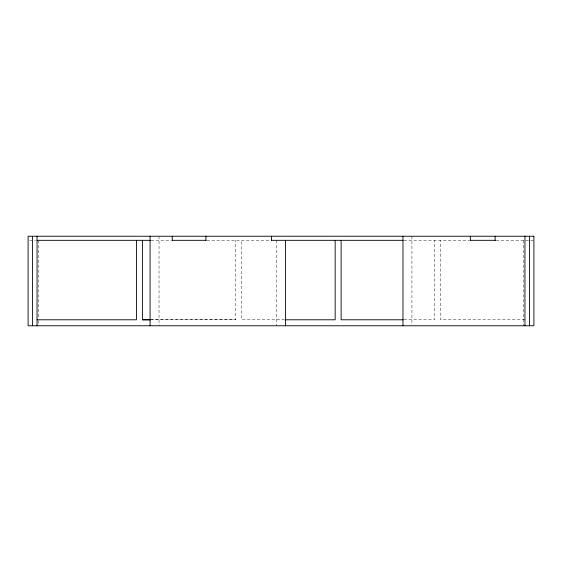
<?xml version="1.0" encoding="UTF-8"?>
<svg xmlns="http://www.w3.org/2000/svg" width="562" height="562" viewBox="0 0 562 562"><rect width="100%" height="100%" fill="white"/><g stroke="black" fill="none" stroke-linecap="round" stroke-linejoin="round"><path stroke-width="0.42" stroke-dasharray="2.81 2.11" d="M151.143 319.757L235.794 319.792L235.794 240.325M29.73 240.325L35.427 240.325M151.122 240.325L171.199 240.325M206.985 240.325L270.568 240.325M403.98 240.325L469.312 240.325M496.218 240.325L533.9 240.325M150.075 319.722L235.794 319.792M284.534 319.792L241.758 319.792L241.758 240.325M403.98 319.792L434.531 319.792L434.531 240.325M524.95 319.792L440.496 319.792L440.496 240.325M523.454 240.325L523.454 325.763M411.925 236.237L411.925 324.906M276.525 240.325L276.525 325.763M159.025 236.237L159.025 325.763M38.546 240.325L38.546 318.921M38.546 320.642L38.546 325.763"/><path stroke-width="0.84" d="M142.39 240.325L142.39 319.792L150.272 319.757M37.05 240.325L150.244 240.325M172.07 240.325L206.113 240.325M271.439 240.325L403.109 240.325M470.099 240.325L495.515 240.325M37.05 319.792L136.418 319.792L136.418 240.325M142.39 319.792L150.244 319.792M285.278 319.792L335.163 319.792L335.163 240.325M403.186 319.792L341.127 319.792L341.127 240.325M529.425 236.237L529.425 325.763M524.95 236.237L524.95 325.763M495.108 236.237L495.108 240.325M470.338 236.237L470.338 240.325M402.975 236.237L402.975 325.763M285.475 240.325L285.475 325.763M271.544 236.237L271.544 240.325M205.952 236.237L205.952 240.325M172.232 236.237L172.232 240.325M150.075 236.237L150.075 325.763M37.05 236.237L37.05 325.763M32.575 236.237L32.575 325.763M533.9 236.237L28.1 236.237L28.1 325.763L533.9 325.763L533.9 236.237"/></g></svg>
